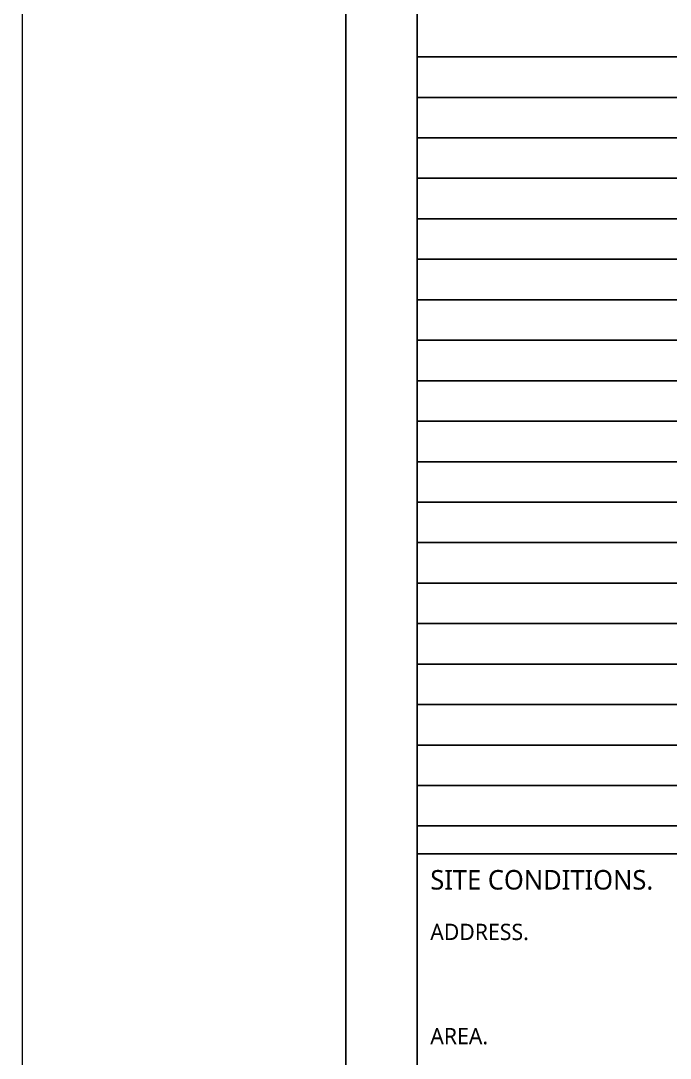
# Model space of a CAD drawing. Header units: metres. Extents: x 11578468 to 47831421, y -58341524 to -14256839.
# Drawn here: x 23853713 to 23858845, y -29089787 to -29081585 of the extents above; entities that cross this region are included whole.
import ezdxf
from ezdxf.enums import TextEntityAlignment as Align

# ---------------------------------------------------------------- set-up
doc = ezdxf.new("R2010")
doc.units = ezdxf.units.M
doc.header["$LTSCALE"] = 50
doc.header["$MEASUREMENT"] = 0
doc.layers.get('DEFPOINTS').update_dxf_attribs({"linetype": 'CONTINUOUS'})
doc.layers.add('FORM(YOURNAME)-1', color=1, linetype='CONTINUOUS')
doc.layers.add('FORM(YOURNAME)-11', color=1, linetype='CONTINUOUS')
doc.layers.add('ha', color=8, linetype='CONTINUOUS', lineweight=5)
doc.styles.add('YOURNAME', font='malgun.ttf')

# ---------------------------------------------------------------- blocks, each defined once
blk = doc.blocks.new('FORM-ELEVATION')
at = {"layer": 'DEFPOINTS', "color": 158}
for p, q in [((62481, 35508), (62481, -21492)), ((62481, 16686), (71691, 16686)), ((62481, 15886), (71691, 15886)), ((62481, 15086), (71691, 15086)), ((62481, 14286), (71691, 14286)), ((62481, 13486), (71691, 13486)), ((62481, 12686), (71691, 12686)), ((62481, 11886), (71691, 11886)), ((62481, 11086), (71691, 11086)), ((62481, 10286), (71691, 10286)), ((62481, 9486), (71691, 9486)), ((62481, 8686), (71691, 8686)), ((62481, 7886), (71691, 7886)), ((62481, 7086), (71691, 7086)), ((62481, 6286), (71691, 6286)), ((62481, 5486), (71691, 5486)), ((62481, 4686), (71691, 4686)), ((62481, 3886), (71691, 3886)), ((62481, 3086), (71691, 3086)), ((62481, 2286), (71691, 2286)), ((62481, 1486), (71691, 1486))]:
    blk.add_line(p, q, dxfattribs=at)
at = {"layer": 'DEFPOINTS'}
blk.add_lwpolyline([(-8309, 33708), (61071, 33708), (61071, -19692), (-8309, -19692)], close=True, dxfattribs=at)
at = {"layer": 'FORM(YOURNAME)-11', "color": 14}
blk.add_line((62481, 937), (71691, 937), dxfattribs=at)
at = {"layer": 'FORM(YOURNAME)-11', "color": 14, "style": 'YOURNAME'}
blk.add_text('SITE CONDITIONS.', height=386.14, dxfattribs=at).set_placement((62739, 422), align=Align.MIDDLE_LEFT)
at = {"layer": 'FORM(YOURNAME)-11', "color": 251, "style": 'YOURNAME'}
for s, p in [('ADDRESS.', (62739, -608)), ('AREA.', (62739, -2667))]:
    blk.add_text(s, height=321.8, dxfattribs=at).set_placement(p, align=Align.MIDDLE_LEFT)
at = {"layer": 'FORM(YOURNAME)-11', "color": 3, "style": 'YOURNAME'}
for tag, height, p in [('1', 451, (71041, -1219)), ('2', 451, (71041, -1863)), ('3', 451, (71041, -3150)), ('4', 451, (71041, -5081)), ('5', 515, (71041, -7398)), ('6', 515, (71041, -9650)), ('7', 515, (71041, -11903)), ('8', 515, (71041, -14155)), ('9', 515, (71041, -16408)), ('10', 515, (66791, -18596)), ('11', 515, (71041, -18660)), ('12', 515, (66791, -20848)), ('13', 515, (71041, -20848))]:
    blk.add_attdef(tag, text='', height=height, dxfattribs=at).set_placement(p, align=Align.MIDDLE_RIGHT)

msp = doc.modelspace()

# ---------------------------------------------------------------- linework, layer by layer
at = {"layer": 'ha'}
msp.add_line((23853727.7, -29093692.3), (23853727.7, -29077692.3), dxfattribs=at)

# ---------------------------------------------------------------- block references
at = {"layer": 'FORM(YOURNAME)-1', "xscale": 0.4, "yscale": 0.4, "zscale": 0.4}
msp.add_blockref('FORM-ELEVATION', (23831853.2, -29088545.2), dxfattribs=at)

doc.saveas('drawing.dxf')
